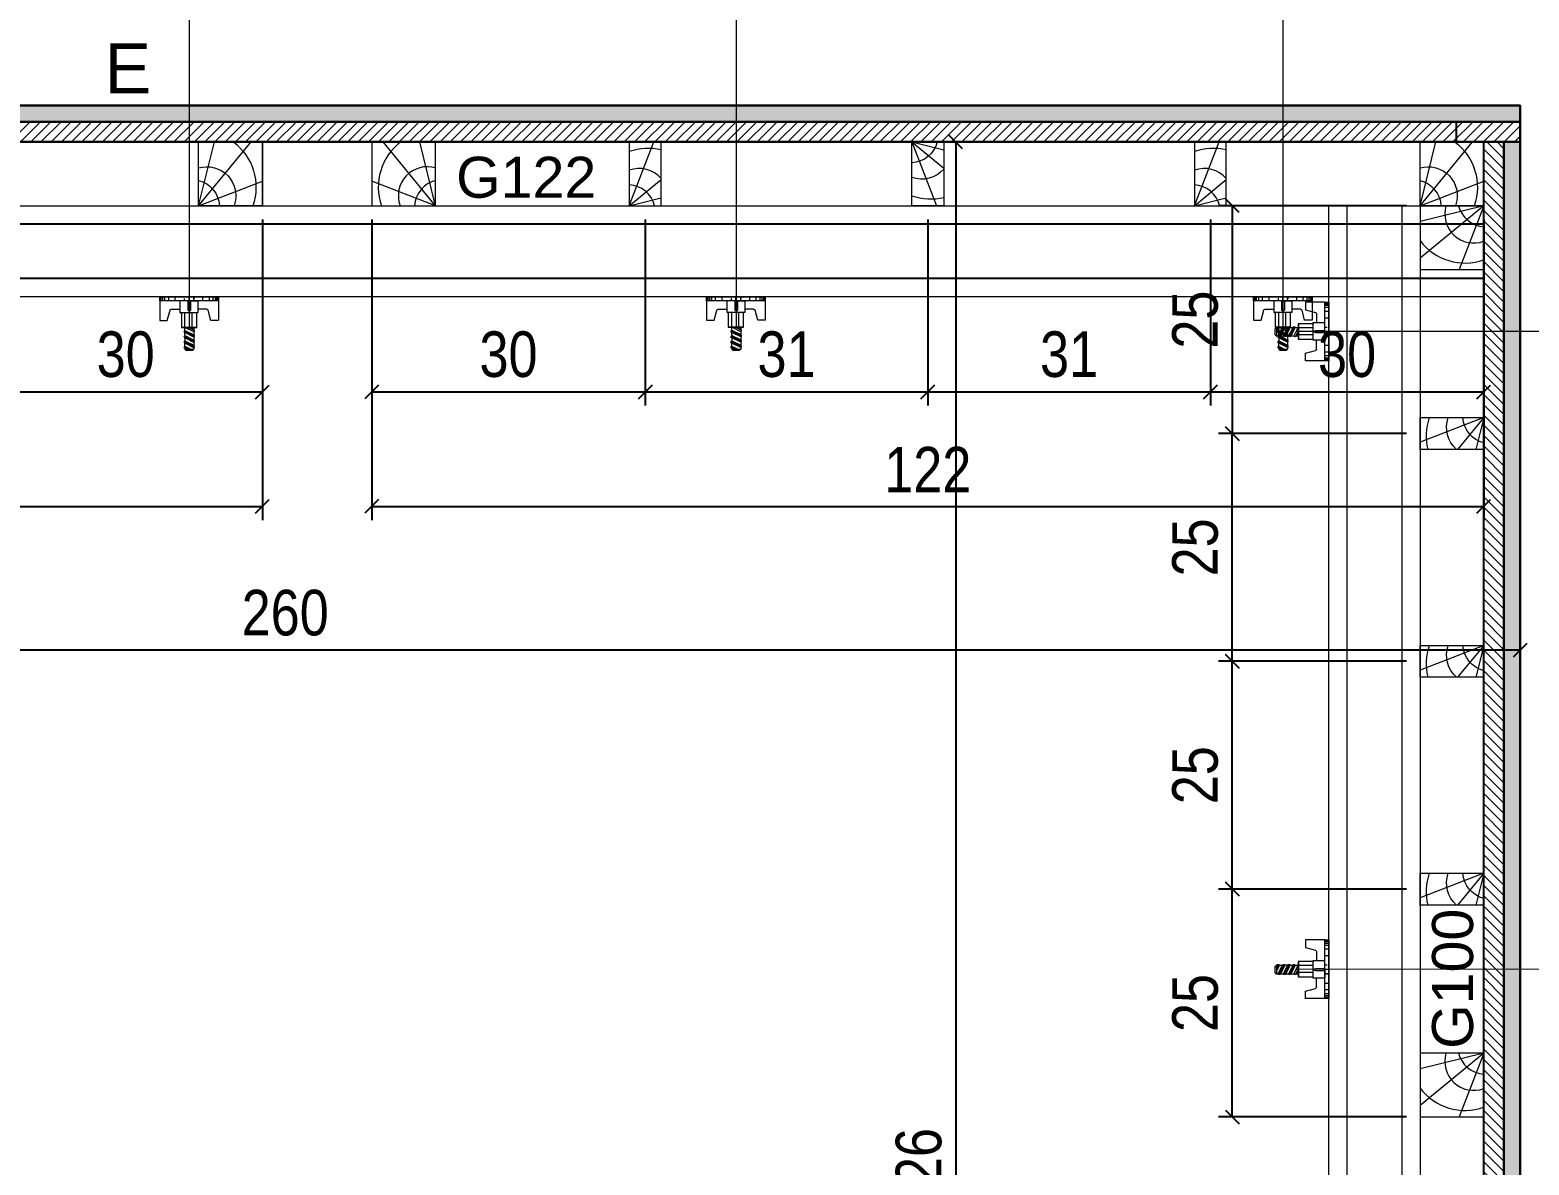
# Model space of a CAD drawing. Extents: x 2949 to 9203, y -16089 to 12527.
# Drawn here: x 6605.4 to 6934.3, y -5192.2 to -4943 of the extents above; entities that cross this region are included whole.
import ezdxf
from ezdxf.enums import TextEntityAlignment as Align

# ---------------------------------------------------------------- set-up
doc = ezdxf.new("R2010")
doc.units = 0
for name, color, linetype, lineweight in [('CONCRETO', 251, 'Continuous', 25), ('Hachura', 251, 'Continuous', 9), ('Madeira', 126, 'Continuous', 18), ('Perfil Metálico', 224, 'Continuous', 18), ('Texto Seção', 7, 'Continuous', 15)]:
    doc.layers.add(name, color=color, linetype=linetype, lineweight=lineweight)
for name, color, linetype in [('COTA', 241, 'Continuous'), ('MEIO_PONT', 93, 'Continuous'), ('Painéis', 200, 'Continuous'), ('SARRAFO', 251, 'Continuous'), ('TEXTO_GERAL', 7, 'Continuous')]:
    doc.layers.add(name, color=color, linetype=linetype)
doc.styles.add('ARIAL', font='arial.ttf')
doc.styles.add('COTA TECNICA 2X', font='techl___.ttf', dxfattribs={"height": 10})
doc.styles.add('SANSSERIF', font='sas_____.pfb')
doc.dimstyles.new('SECAO PILAR', dxfattribs={"dimtxt": 10, "dimasz": 3, "dimexe": 3, "dimexo": 3, "dimgap": 3, "dimtad": 1, "dimdec": 1, "dimlfac": 0.5, "dimzin": 12, "dimdsep": 46, "dimtxsty": 'COTA TECNICA 2X', "dimblk1": 'OBLIQUE', "dimblk2": 'OBLIQUE', "dimsah": 1, "dimcen": 0.9, "dimclrd": 256, "dimclre": 256, "dimclrt": 256, "dimadec": 1, "dimazin": 3, "dimtfac": 1, "dimtdec": 1, "dimtmove": 0, "dimatfit": 3, "dimfxl": 1, "dimtolj": 1, "dimtzin": 12, "dimarcsym": 0})

# ---------------------------------------------------------------- blocks, each defined once
blk = doc.blocks.new('_Oblique')
at = {"color": 0, "linetype": 'ByBlock', "lineweight": -2}
blk.add_line((-0.5, -0.5), (0.5, 0.5), dxfattribs=at)
blk = doc.blocks.new('*D2477')
at = {"layer": 'COTA', "lineweight": -2, "transparency": 16777216}
for p, q in [((6412.4, -4970.59), (6412.4, -5082.07)), ((6932.4, -4970.59), (6932.4, -5082.07)), ((6412.4, -5079.07), (6932.4, -5079.07))]:
    blk.add_line(p, q, dxfattribs=at)
at = {"layer": 'Defpoints', "color": 0, "transparency": 16777216}
for p in [(6412.4, -4967.59), (6932.4, -4967.59), (6932.4, -5079.07)]:
    blk.add_point(p, dxfattribs=at)
at = {"layer": 'COTA', "lineweight": -2, "transparency": 16777216, "xscale": 3, "yscale": 3, "zscale": 3, "rotation": 180}
blk.add_blockref('_Oblique', (6412.4, -5079.07), dxfattribs=at)
at = {"layer": 'COTA', "lineweight": -2, "transparency": 16777216, "xscale": 3, "yscale": 3, "zscale": 3}
blk.add_blockref('_Oblique', (6932.4, -5079.07), dxfattribs=at)
at = {"layer": 'COTA', "transparency": 16777216, "insert": (6661.4, -5070.97), "char_height": 10, "attachment_point": 5, "style": 'COTA TECNICA 2X'}
blk.add_mtext('\\A1;260', dxfattribs=at)
blk = doc.blocks.new('*D2479')
at = {"layer": 'COTA', "lineweight": -2, "transparency": 16777216}
for p, q in [((6929.4, -4967.59), (6805.53, -4967.59)), ((6808.53, -4967.59), (6808.53, -5419.59)), ((6929.4, -5419.59), (6805.53, -5419.59))]:
    blk.add_line(p, q, dxfattribs=at)
at = {"layer": 'Defpoints', "color": 0, "transparency": 16777216}
for p in [(6932.4, -4967.59), (6808.53, -5419.59), (6932.4, -5419.59)]:
    blk.add_point(p, dxfattribs=at)
at = {"layer": 'COTA', "lineweight": -2, "transparency": 16777216, "xscale": 3, "yscale": 3, "zscale": 3}
for p, rotation in [((6808.53, -4967.59), 90), ((6808.53, -5419.59), 270)]:
    blk.add_blockref('_Oblique', p, dxfattribs=dict(at, rotation=rotation))
at = {"layer": 'COTA', "transparency": 16777216, "insert": (6800.43, -5193.59), "char_height": 10, "attachment_point": 5, "rotation": 90, "style": 'COTA TECNICA 2X'}
blk.add_mtext('\\A1;226', dxfattribs=at)
blk = doc.blocks.new('PONTALETE')
at = {"layer": 'Madeira'}
for q in [(2.71, 7), (7, 5.76), (7, 1.74)]:
    blk.add_line((0, 0), q, dxfattribs=at)
blk.add_lwpolyline([(0, 0), (7, 0), (7, 7), (0, 7)], close=True, dxfattribs=at)
for centre, radius, start, end in [((2.04, 0.06), 6.23, 37.2818, 109.0913), ((1.09, 0.9), 3.19, 343.603, 109.9847), ((-0.21, -0.78), 3.09, 14.6322, 86.0383)]:
    blk.add_arc(centre, radius, start, end, dxfattribs=at)
blk = doc.blocks.new('MEIO PONTALETE')
at = {"layer": 'Madeira'}
for q in [(2.71, 7), (3.5, 2.88), (3.5, 0.87)]:
    blk.add_line((0, 0), q, dxfattribs=at)
blk.add_lwpolyline([(0, 0), (3.5, 0), (3.5, 7), (0, 7)], close=True, dxfattribs=at)
for centre, radius, start, end in [((2.04, 0.06), 6.23, 76.4499, 109.0913), ((1.09, 0.9), 3.19, 40.9063, 109.9847), ((-0.21, -0.78), 3.09, 14.6322, 86.0383)]:
    blk.add_arc(centre, radius, start, end, dxfattribs=at)
blk = doc.blocks.new('*D2454')
at = {"layer": 'COTA', "lineweight": -2, "transparency": 16777216}
for p, q in [((6596.4, -4984.59), (6596.4, -5025.46)), ((6656.4, -4984.59), (6656.4, -5025.46)), ((6596.4, -5022.46), (6656.4, -5022.46))]:
    blk.add_line(p, q, dxfattribs=at)
at = {"layer": 'Defpoints', "color": 0, "transparency": 16777216}
for p in [(6596.4, -4981.59), (6656.4, -4981.59), (6656.4, -5022.46)]:
    blk.add_point(p, dxfattribs=at)
at = {"layer": 'COTA', "lineweight": -2, "transparency": 16777216, "xscale": 3, "yscale": 3, "zscale": 3, "rotation": 180}
blk.add_blockref('_Oblique', (6596.4, -5022.46), dxfattribs=at)
at = {"layer": 'COTA', "lineweight": -2, "transparency": 16777216, "xscale": 3, "yscale": 3, "zscale": 3}
blk.add_blockref('_Oblique', (6656.4, -5022.46), dxfattribs=at)
at = {"layer": 'COTA', "transparency": 16777216, "insert": (6626.4, -5014.24), "char_height": 10, "attachment_point": 5, "style": 'COTA TECNICA 2X'}
blk.add_mtext('\\A1;30', dxfattribs=at)
blk = doc.blocks.new('*D2455')
at = {"layer": 'COTA', "lineweight": -2, "transparency": 16777216}
for p, q in [((6412.4, -4984.59), (6412.4, -5050.58)), ((6656.4, -4984.59), (6656.4, -5050.58)), ((6412.4, -5047.58), (6656.4, -5047.58))]:
    blk.add_line(p, q, dxfattribs=at)
at = {"layer": 'Defpoints', "color": 0, "transparency": 16777216}
for p in [(6412.4, -4981.59), (6656.4, -4981.59), (6656.4, -5047.58)]:
    blk.add_point(p, dxfattribs=at)
at = {"layer": 'COTA', "lineweight": -2, "transparency": 16777216, "xscale": 3, "yscale": 3, "zscale": 3, "rotation": 180}
blk.add_blockref('_Oblique', (6412.4, -5047.58), dxfattribs=at)
at = {"layer": 'COTA', "lineweight": -2, "transparency": 16777216, "xscale": 3, "yscale": 3, "zscale": 3}
blk.add_blockref('_Oblique', (6656.4, -5047.58), dxfattribs=at)
at = {"layer": 'COTA', "transparency": 16777216, "insert": (6534.4, -5039.52), "char_height": 10, "attachment_point": 5, "style": 'COTA TECNICA 2X'}
blk.add_mtext('\\A1;122', dxfattribs=at)
blk = doc.blocks.new('*D2416')
at = {"layer": 'COTA', "lineweight": -2, "transparency": 16777216}
for p, q in [((6680.4, -4984.59), (6680.4, -5025.46)), ((6740.4, -4984.59), (6740.4, -5025.46)), ((6680.4, -5022.46), (6740.4, -5022.46))]:
    blk.add_line(p, q, dxfattribs=at)
at = {"layer": 'Defpoints', "color": 0, "transparency": 16777216}
for p in [(6680.4, -4981.59), (6740.4, -4981.59), (6740.4, -5022.46)]:
    blk.add_point(p, dxfattribs=at)
at = {"layer": 'COTA', "lineweight": -2, "transparency": 16777216, "xscale": 3, "yscale": 3, "zscale": 3, "rotation": 180}
blk.add_blockref('_Oblique', (6680.4, -5022.46), dxfattribs=at)
at = {"layer": 'COTA', "lineweight": -2, "transparency": 16777216, "xscale": 3, "yscale": 3, "zscale": 3}
blk.add_blockref('_Oblique', (6740.4, -5022.46), dxfattribs=at)
at = {"layer": 'COTA', "transparency": 16777216, "insert": (6710.4, -5014.24), "char_height": 10, "attachment_point": 5, "style": 'COTA TECNICA 2X'}
blk.add_mtext('\\A1;30', dxfattribs=at)
blk = doc.blocks.new('*D2417')
at = {"layer": 'COTA', "lineweight": -2, "transparency": 16777216}
for p, q in [((6740.4, -4984.59), (6740.4, -5025.46)), ((6802.4, -4984.59), (6802.4, -5025.46)), ((6740.4, -5022.46), (6802.4, -5022.46))]:
    blk.add_line(p, q, dxfattribs=at)
at = {"layer": 'Defpoints', "color": 0, "transparency": 16777216}
for p in [(6740.4, -4981.59), (6802.4, -4981.59), (6802.4, -5022.46)]:
    blk.add_point(p, dxfattribs=at)
at = {"layer": 'COTA', "lineweight": -2, "transparency": 16777216, "xscale": 3, "yscale": 3, "zscale": 3, "rotation": 180}
blk.add_blockref('_Oblique', (6740.4, -5022.46), dxfattribs=at)
at = {"layer": 'COTA', "lineweight": -2, "transparency": 16777216, "xscale": 3, "yscale": 3, "zscale": 3}
blk.add_blockref('_Oblique', (6802.4, -5022.46), dxfattribs=at)
at = {"layer": 'COTA', "transparency": 16777216, "insert": (6771.4, -5014.24), "char_height": 10, "attachment_point": 5, "style": 'COTA TECNICA 2X'}
blk.add_mtext('\\A1;31', dxfattribs=at)
blk = doc.blocks.new('*D2418')
at = {"layer": 'COTA', "lineweight": -2, "transparency": 16777216}
for p, q in [((6802.4, -4984.59), (6802.4, -5025.46)), ((6864.4, -4984.59), (6864.4, -5025.46)), ((6802.4, -5022.46), (6864.4, -5022.46))]:
    blk.add_line(p, q, dxfattribs=at)
at = {"layer": 'Defpoints', "color": 0, "transparency": 16777216}
for p in [(6802.4, -4981.59), (6864.4, -4981.59), (6864.4, -5022.46)]:
    blk.add_point(p, dxfattribs=at)
at = {"layer": 'COTA', "lineweight": -2, "transparency": 16777216, "xscale": 3, "yscale": 3, "zscale": 3, "rotation": 180}
blk.add_blockref('_Oblique', (6802.4, -5022.46), dxfattribs=at)
at = {"layer": 'COTA', "lineweight": -2, "transparency": 16777216, "xscale": 3, "yscale": 3, "zscale": 3}
blk.add_blockref('_Oblique', (6864.4, -5022.46), dxfattribs=at)
at = {"layer": 'COTA', "transparency": 16777216, "insert": (6833.4, -5014.24), "char_height": 10, "attachment_point": 5, "style": 'COTA TECNICA 2X'}
blk.add_mtext('\\A1;31', dxfattribs=at)
blk = doc.blocks.new('*D2419')
at = {"layer": 'COTA', "lineweight": -2, "transparency": 16777216}
for p, q in [((6864.4, -4984.59), (6864.4, -5025.46)), ((6924.4, -4984.59), (6924.4, -5025.46)), ((6864.4, -5022.46), (6924.4, -5022.46))]:
    blk.add_line(p, q, dxfattribs=at)
at = {"layer": 'Defpoints', "color": 0, "transparency": 16777216}
for p in [(6864.4, -4981.59), (6924.4, -4981.59), (6924.4, -5022.46)]:
    blk.add_point(p, dxfattribs=at)
at = {"layer": 'COTA', "lineweight": -2, "transparency": 16777216, "xscale": 3, "yscale": 3, "zscale": 3, "rotation": 180}
blk.add_blockref('_Oblique', (6864.4, -5022.46), dxfattribs=at)
at = {"layer": 'COTA', "lineweight": -2, "transparency": 16777216, "xscale": 3, "yscale": 3, "zscale": 3}
blk.add_blockref('_Oblique', (6924.4, -5022.46), dxfattribs=at)
at = {"layer": 'COTA', "transparency": 16777216, "insert": (6894.4, -5014.24), "char_height": 10, "attachment_point": 5, "style": 'COTA TECNICA 2X'}
blk.add_mtext('\\A1;30', dxfattribs=at)
blk = doc.blocks.new('*D2420')
at = {"layer": 'COTA', "lineweight": -2, "transparency": 16777216}
for p, q in [((6680.4, -4984.59), (6680.4, -5050.58)), ((6924.4, -4984.59), (6924.4, -5050.58)), ((6680.4, -5047.58), (6924.4, -5047.58))]:
    blk.add_line(p, q, dxfattribs=at)
at = {"layer": 'Defpoints', "color": 0, "transparency": 16777216}
for p in [(6680.4, -4981.59), (6924.4, -4981.59), (6924.4, -5047.58)]:
    blk.add_point(p, dxfattribs=at)
at = {"layer": 'COTA', "lineweight": -2, "transparency": 16777216, "xscale": 3, "yscale": 3, "zscale": 3, "rotation": 180}
blk.add_blockref('_Oblique', (6680.4, -5047.58), dxfattribs=at)
at = {"layer": 'COTA', "lineweight": -2, "transparency": 16777216, "xscale": 3, "yscale": 3, "zscale": 3}
blk.add_blockref('_Oblique', (6924.4, -5047.58), dxfattribs=at)
at = {"layer": 'COTA', "transparency": 16777216, "insert": (6802.4, -5039.52), "char_height": 10, "attachment_point": 5, "style": 'COTA TECNICA 2X'}
blk.add_mtext('\\A1;122', dxfattribs=at)
blk = doc.blocks.new('*D2460')
at = {"layer": 'COTA', "linetype": 'ByBlock', "lineweight": -2, "transparency": 16777216}
for p, q in [((6907.4, -5131.59), (6866.2, -5131.59)), ((6869.2, -5181.59), (6869.2, -5131.59)), ((6907.4, -5181.59), (6866.2, -5181.59))]:
    blk.add_line(p, q, dxfattribs=at)
at = {"layer": 'Defpoints', "color": 0, "linetype": 'ByBlock', "transparency": 16777216}
for p in [(6869.2, -5131.59), (6910.4, -5131.59), (6910.4, -5181.59)]:
    blk.add_point(p, dxfattribs=at)
at = {"layer": 'COTA', "linetype": 'ByBlock', "lineweight": -2, "transparency": 16777216, "xscale": 3, "yscale": 3, "zscale": 3}
for p, rotation in [((6869.2, -5131.59), 90), ((6869.2, -5181.59), 270)]:
    blk.add_blockref('_Oblique', p, dxfattribs=dict(at, rotation=rotation))
at = {"layer": 'COTA', "linetype": 'ByBlock', "transparency": 16777216, "insert": (6861.09, -5156.59), "char_height": 10, "attachment_point": 5, "rotation": 90, "style": 'COTA TECNICA 2X'}
blk.add_mtext('\\A1;25', dxfattribs=at)
blk = doc.blocks.new('*D2461')
at = {"layer": 'COTA', "linetype": 'ByBlock', "lineweight": -2, "transparency": 16777216}
for p, q in [((6907.4, -5081.59), (6866.2, -5081.59)), ((6869.2, -5131.59), (6869.2, -5081.59)), ((6907.4, -5131.59), (6866.2, -5131.59))]:
    blk.add_line(p, q, dxfattribs=at)
at = {"layer": 'Defpoints', "color": 0, "linetype": 'ByBlock', "transparency": 16777216}
for p in [(6869.2, -5081.59), (6910.4, -5081.59), (6910.4, -5131.59)]:
    blk.add_point(p, dxfattribs=at)
at = {"layer": 'COTA', "linetype": 'ByBlock', "lineweight": -2, "transparency": 16777216, "xscale": 3, "yscale": 3, "zscale": 3}
for p, rotation in [((6869.2, -5081.59), 90), ((6869.2, -5131.59), 270)]:
    blk.add_blockref('_Oblique', p, dxfattribs=dict(at, rotation=rotation))
at = {"layer": 'COTA', "linetype": 'ByBlock', "transparency": 16777216, "insert": (6861.09, -5106.59), "char_height": 10, "attachment_point": 5, "rotation": 90, "style": 'COTA TECNICA 2X'}
blk.add_mtext('\\A1;25', dxfattribs=at)
blk = doc.blocks.new('*D2462')
at = {"layer": 'COTA', "linetype": 'ByBlock', "lineweight": -2, "transparency": 16777216}
for p, q in [((6907.4, -5031.59), (6866.2, -5031.59)), ((6869.2, -5081.59), (6869.2, -5031.59)), ((6907.4, -5081.59), (6866.2, -5081.59))]:
    blk.add_line(p, q, dxfattribs=at)
at = {"layer": 'Defpoints', "color": 0, "linetype": 'ByBlock', "transparency": 16777216}
for p in [(6869.2, -5031.59), (6910.4, -5031.59), (6910.4, -5081.59)]:
    blk.add_point(p, dxfattribs=at)
at = {"layer": 'COTA', "linetype": 'ByBlock', "lineweight": -2, "transparency": 16777216, "xscale": 3, "yscale": 3, "zscale": 3}
for p, rotation in [((6869.2, -5031.59), 90), ((6869.2, -5081.59), 270)]:
    blk.add_blockref('_Oblique', p, dxfattribs=dict(at, rotation=rotation))
at = {"layer": 'COTA', "linetype": 'ByBlock', "transparency": 16777216, "insert": (6861.09, -5056.59), "char_height": 10, "attachment_point": 5, "rotation": 90, "style": 'COTA TECNICA 2X'}
blk.add_mtext('\\A1;25', dxfattribs=at)
blk = doc.blocks.new('*D2463')
at = {"layer": 'COTA', "linetype": 'ByBlock', "lineweight": -2, "transparency": 16777216}
for p, q in [((6907.4, -4981.59), (6866.2, -4981.59)), ((6869.2, -4981.59), (6869.2, -5031.59)), ((6907.4, -5031.59), (6866.2, -5031.59))]:
    blk.add_line(p, q, dxfattribs=at)
at = {"layer": 'Defpoints', "color": 0, "linetype": 'ByBlock', "transparency": 16777216}
for p in [(6910.4, -4981.59), (6869.2, -5031.59), (6910.4, -5031.59)]:
    blk.add_point(p, dxfattribs=at)
at = {"layer": 'COTA', "linetype": 'ByBlock', "lineweight": -2, "transparency": 16777216, "xscale": 3, "yscale": 3, "zscale": 3}
for p, rotation in [((6869.2, -4981.59), 90), ((6869.2, -5031.59), 270)]:
    blk.add_blockref('_Oblique', p, dxfattribs=dict(at, rotation=rotation))
at = {"layer": 'COTA', "linetype": 'ByBlock', "transparency": 16777216, "insert": (6861.09, -5006.59), "char_height": 10, "attachment_point": 5, "rotation": 90, "style": 'COTA TECNICA 2X'}
blk.add_mtext('\\A1;25', dxfattribs=at)
blk = doc.blocks.new('C')
at = {"layer": 'Hachura', "color": 0}
for p, q in [((0, 3.22), (0, -3.22)), ((0.45, 3.22), (0, 3.22)), ((0.46, 3.16), (0, 3.16)), ((0.46, 3.05), (0, 3.05)), ((0.46, 2.88), (0, 2.88)), ((0, 2.75), (0, -1.16)), ((0.46, 2.65), (0, 2.65)), ((0.46, 2.23), (0, 2.23)), ((0.45, -3.23), (0.45, 3.22)), ((0.45, 3.22), (2.58, 3.22)), ((1.35, 1.94), (1.35, 0.96)), ((2.58, 2.39), (1.47, 2.09)), ((2.58, 3.22), (2.58, 2.39)), ((0.46, 1.51), (0, 1.51)), ((0.39, 0.49), (0.17, 0.49)), ((1.74, 0.97), (0.45, 0.97)), ((1.45, 0.1), (0.45, 0.1)), ((1.74, -0.97), (1.74, 0.97)), ((1.74, 0.97), (1.74, 0.84)), ((1.74, 0.97), (1.74, 0.84)), ((1.74, 0.84), (3.35, 0.84)), ((3.35, 0.45), (1.74, 0.45)), ((3.32, 0.84), (3.32, -0.84)), ((3.35, 0.84), (3.35, -0.84)), ((3.68, 0.45), (3.35, 0.45)), ((3.84, -0.52), (3.35, 0.45)), ((3.35, 0.06), (3.67, -0.57)), ((3.68, 0.45), (4.16, -0.52)), ((3.72, 0.5), (4.25, -0.57)), ((4.37, -0.55), (3.83, 0.53)), ((4.15, 0.45), (3.93, 0.45)), ((4.42, -0.52), (3.93, 0.45)), ((4.15, 0.45), (4.26, 0.45)), ((4.26, 0.45), (4.74, -0.52)), ((4.3, 0.5), (4.83, -0.57)), ((4.95, -0.55), (4.41, 0.53)), ((4.51, 0.45), (4.84, 0.45)), ((5, -0.52), (4.51, 0.45)), ((4.84, 0.45), (5.32, -0.52)), ((4.88, 0.5), (5.41, -0.57)), ((5.53, -0.55), (4.99, 0.53)), ((5.58, -0.52), (5.09, 0.45)), ((5.42, 0.45), (5.09, 0.45)), ((5.58, -0.52), (5.09, 0.45)), ((5.42, 0.45), (5.74, -0.19)), ((5.46, 0.5), (5.74, -0.07)), ((5.74, 0.19), (5.57, 0.53)), ((5.74, 0.32), (5.68, 0.45)), ((5.68, 0.45), (5.74, 0.45)), ((5.74, 0.45), (5.9, 0.29)), ((5.74, 0.45), (5.74, -0.52)), ((5.9, -0.36), (5.9, 0.29)), ((0.45, 0), (0, 0)), ((0.46, -1.52), (0, -1.52)), ((0.08, -0.48), (0.29, -0.48)), ((0.29, -0.48), (0.4, -0.48)), ((0.45, 0), (0.45, -0.97)), ((0.45, -0.16), (1.45, -0.16)), ((0.45, -0.65), (0.45, -0.32)), ((0.45, -3.23), (0.45, -0.65)), ((0.45, -0.97), (1.74, -0.97)), ((1.35, -1.94), (1.35, -0.97)), ((3.35, -0.32), (1.74, -0.32)), ((3.35, -0.84), (1.74, -0.84)), ((3.35, -0.07), (3.58, -0.52)), ((3.35, -0.52), (3.58, -0.52)), ((3.84, -0.52), (4.16, -0.52)), ((4.42, -0.52), (4.74, -0.52)), ((4.63, -0.52), (4.74, -0.52)), ((5, -0.52), (5.32, -0.52)), ((5.58, -0.52), (5.74, -0.52)), ((5.74, -0.52), (5.9, -0.36)), ((5.74, -0.52), (5.74, -0.52)), ((0.46, -2.23), (0, -2.23)), ((0.46, -2.65), (0, -2.65)), ((0.46, -2.88), (0, -2.88)), ((0.46, -3.05), (0, -3.05)), ((0.46, -3.16), (0, -3.16)), ((0, -3.22), (2.57, -3.22)), ((2.58, -2.39), (1.47, -2.1)), ((2.58, -3.23), (2.58, -2.39))]:
    blk.add_line(p, q, dxfattribs=at)
for centre, radius, start, end in [((1.52, 1.94), 0.161, 104.7436, 180), ((1.44, -0.03), 0.129, 272.695, 87.305), ((3.81, 0.39), 0.143, 25.5688, 154.4312), ((4.39, 0.39), 0.143, 25.5688, 154.4312), ((4.97, 0.39), 0.143, 25.5688, 154.4312), ((5.55, 0.39), 0.143, 25.5688, 154.4312), ((0.17, -0.37), 0.174, 221.744, 317.8592), ((3.71, -0.4), 0.174, 222.1408, 318.256), ((4.29, -0.4), 0.174, 222.1408, 318.256), ((4.87, -0.4), 0.174, 222.1408, 318.256), ((5.45, -0.4), 0.174, 222.1408, 318.256), ((5.61, -0.4), 0.174, 317.8592, 318.256), ((1.52, -1.94), 0.161, 180, 255.2564)]:
    blk.add_arc(centre, radius, start, end, dxfattribs=at)
blk = doc.blocks.new('*D2469')
at = {"layer": 'COTA', "linetype": 'ByBlock', "lineweight": -2, "transparency": 16777216}
for p, q in [((6880.37, -4864.76), (6880.37, -4826.99)), ((6992.44, -5416.59), (6992.44, -4826.99)), ((6880.37, -4829.99), (6992.44, -4829.99))]:
    blk.add_line(p, q, dxfattribs=at)
at = {"layer": 'Defpoints', "color": 0, "linetype": 'ByBlock', "transparency": 16777216}
for p in [(6992.44, -4829.99), (6880.37, -4867.76), (6992.44, -5419.59)]:
    blk.add_point(p, dxfattribs=at)
at = {"layer": 'COTA', "linetype": 'ByBlock', "lineweight": -2, "transparency": 16777216, "xscale": 3, "yscale": 3, "zscale": 3, "rotation": 180}
blk.add_blockref('_Oblique', (6880.37, -4829.99), dxfattribs=at)
at = {"layer": 'COTA', "linetype": 'ByBlock', "lineweight": -2, "transparency": 16777216, "xscale": 3, "yscale": 3, "zscale": 3}
blk.add_blockref('_Oblique', (6992.44, -4829.99), dxfattribs=at)
at = {"layer": 'COTA', "linetype": 'ByBlock', "transparency": 16777216, "insert": (6936.41, -4821.88), "char_height": 10, "attachment_point": 5, "style": 'COTA TECNICA 2X'}
blk.add_mtext('\\A1;56', dxfattribs=at)

msp = doc.modelspace()

# ---------------------------------------------------------------- hatches: boundary and pattern name
at = {"layer": 'Hachura'}
h = msp.add_hatch(color=256, dxfattribs=at)
h.dxf.hatch_style = 1
h.paths.add_polyline_path([(6412.4, -4959.59), (6932.4, -4959.59), (6932.4, -4963.19), (6412.4, -4963.19)])
h = msp.add_hatch(dxfattribs=at)
h.set_pattern_fill('ANSI31', color=256, scale=0.5, angle=360, style=0)
h.set_pattern_definition([(45, (16816.764, 17928.2223), (-1.12253202, 1.12253202), [])])
h.paths.add_polyline_path([(6412.4, -4963.19), (6412.4, -4967.59), (6932.4, -4967.59), (6932.4, -4963.19)])
h = msp.add_hatch(dxfattribs=at)
h.set_pattern_fill('ANSI31', color=256, scale=0.5, angle=270, style=0)
h.set_pattern_definition([(315, (30512.6204, -14276.5377), (1.12253202, 1.12253202), [])])
h.paths.add_polyline_path([(6928.8, -4967.59), (6924.4, -4967.59), (6924.4, -5419.59), (6928.8, -5419.59)])
h = msp.add_hatch(color=256, dxfattribs=at)
h.dxf.hatch_style = 1
h.paths.add_polyline_path([(6932.4, -4967.59), (6932.4, -5419.59), (6928.8, -5419.59), (6928.8, -4967.59)])

# ---------------------------------------------------------------- linework, layer by layer
at = {"layer": 'CONCRETO', "color": 2}
msp.add_lwpolyline([(6970.4, -5397.59), (6932.4, -5397.59), (6932.4, -4959.59), (6434.4, -4959.59), (6434.4, -4921.59), (6970.4, -4921.59)], close=True, dxfattribs=at)
at = {"layer": 'Hachura'}
for p, q in [((6640.31, -4868.77), (6640.32, -5008.57)), ((6760.31, -4868.76), (6760.32, -5008.56)), ((6880.31, -4868.76), (6880.32, -5008.56)), ((7023.17, -5009.19), (6883.37, -5009.2)), ((7023.18, -5149.19), (6883.38, -5149.2))]:
    msp.add_line(p, q, dxfattribs=at)
at = {"layer": 'Madeira'}
for points in [[(6412.4, -4967.59), (6412.4, -4981.59), (6656.4, -4981.59), (6656.4, -4967.59)], [(6680.4, -4967.59), (6680.4, -4981.59), (6924.4, -4981.59), (6924.4, -4967.59)], [(6910.4, -5181.59), (6924.4, -5181.59), (6924.4, -4981.59), (6910.4, -4981.59)]]:
    msp.add_lwpolyline(points, close=True, dxfattribs=at)
at = {"layer": 'Painéis'}
for points in [[(6412.4, -4959.59), (6932.4, -4959.59), (6932.4, -4963.19), (6412.4, -4963.19)], [(6932.4, -4967.59), (6932.4, -5419.59), (6928.8, -5419.59), (6928.8, -4967.59)]]:
    msp.add_lwpolyline(points, close=True, dxfattribs=at)
at = {"layer": 'Perfil Metálico'}
for points in [[(6380.46, -5001.59), (6380.46, -4981.59), (6924.4, -4981.59), (6924.4, -5001.59)], [(6890.4, -4981.59), (6910.4, -4981.59), (6910.4, -5443.95), (6890.4, -5443.95)], [(6906.4, -5443.95), (6894.4, -5443.95), (6894.4, -4981.59), (6906.4, -4981.59)]]:
    msp.add_lwpolyline(points, close=True, dxfattribs=at)
at = {"layer": 'SARRAFO'}
msp.add_line((6918.4, -4967.59), (6918.4, -4963.19), dxfattribs=at)
for points in [[(6932.4, -4967.59), (6412.4, -4967.59), (6412.4, -4963.19), (6932.4, -4963.19)], [(6932.4, -4967.59), (6932.4, -4963.19), (6412.4, -4963.19), (6412.4, -4967.59)], [(6928.8, -4967.59), (6928.8, -5419.59), (6924.4, -5419.59), (6924.4, -4967.59)], [(6924.4, -4985.59), (6924.4, -4997.59), (6380.46, -4997.59), (6380.46, -4985.59)]]:
    msp.add_lwpolyline(points, close=True, dxfattribs=at)

# ---------------------------------------------------------------- block references
at = {"layer": 'Hachura', "linetype": 'Continuous', "xscale": -2, "yscale": 2, "zscale": 2, "rotation": 90}
for p in [(6640.31, -5001.59), (6760.31, -5001.56), (6880.31, -5001.56)]:
    msp.add_blockref('C', p, dxfattribs=at)
at = {"layer": 'Hachura', "linetype": 'Continuous', "xscale": -2, "yscale": 2, "zscale": 2}
for p in [(6890.4, -5009.19), (6890.4, -5149.19)]:
    msp.add_blockref('C', p, dxfattribs=at)
at = {"layer": 'Madeira'}
for name, p, xscale, yscale, zscale, rotation in [('PONTALETE', (6642.4, -4981.59), -2, 2, 2, 270), ('PONTALETE', (6694.4, -4981.59), 2, 2, 2, 89.99999999999999), ('MEIO PONTALETE', (6798.9, -4967.59), -1.999999997962732, 1.999999997962732, 1.999999997962732, 180), ('PONTALETE', (6910.4, -4981.59), -2, 2, 2, 270)]:
    msp.add_blockref(name, p, dxfattribs=dict(at, xscale=xscale, yscale=yscale, zscale=zscale, rotation=rotation))
at = {"layer": 'Madeira', "xscale": 1.999999997962732, "yscale": 1.999999997962732, "zscale": 1.999999997962732}
for p in [(6736.9, -4981.59), (6860.9, -4981.59)]:
    msp.add_blockref('MEIO PONTALETE', p, dxfattribs=at)
at = {"layer": 'MEIO_PONT'}
for name, p, xscale, yscale, zscale, rotation in [('PONTALETE', (6924.4, -4981.59), 2, 2, 2, 180), ('MEIO PONTALETE', (6924.4, -5028.09), -1.999999997962732, 1.999999997962732, 1.999999997962732, 90), ('MEIO PONTALETE', (6924.4, -5078.09), -1.999999997962732, 1.999999997962732, 1.999999997962732, 90), ('MEIO PONTALETE', (6924.4, -5128.09), -1.999999997962732, 1.999999997962732, 1.999999997962732, 90), ('PONTALETE', (6924.4, -5167.59), 2, 2, 2, 180)]:
    msp.add_blockref(name, p, dxfattribs=dict(at, xscale=xscale, yscale=yscale, zscale=zscale, rotation=rotation))

# ---------------------------------------------------------------- texts
at = {"layer": 'Texto Seção', "color": 0, "linetype": 'Continuous', "style": 'SANSSERIF'}
msp.add_text('G100', height=9, rotation=90, dxfattribs=at).set_placement((6917.54, -5166.65), align=Align.MIDDLE_LEFT)
at = {"layer": 'TEXTO_GERAL', "style": 'ARIAL'}
msp.add_text('E', height=11, dxfattribs=at).set_placement((6626.88, -4951.44), align=Align.MIDDLE_CENTER)
at = {"layer": 'TEXTO_GERAL', "color": 0, "linetype": 'Continuous', "style": 'SANSSERIF'}
msp.add_text('G122', height=9, dxfattribs=at).set_placement((6698.9, -4975.34), align=Align.MIDDLE_LEFT)

# ---------------------------------------------------------------- dimensions: what is measured, and where the dimension line sits
at = {"layer": 'COTA', "linetype": 'ByBlock'}
dim = msp.add_linear_dim(base=(6992.44, -4829.99), p1=(6880.37, -4867.76), p2=(6992.44, -5419.59), dimstyle='SECAO PILAR', override={"dimtmove": 1}, dxfattribs=at)
dim.commit()
dim.dimension.update_dxf_attribs({"geometry": '*D2469', "text_midpoint": (6936.41, -4821.88)})
at = {"layer": 'COTA'}
dim = msp.add_linear_dim(base=(6808.53, -5419.59), p1=(6932.4, -4967.59), p2=(6932.4, -5419.59), angle=90, dimstyle='SECAO PILAR', dxfattribs=at)
dim.commit()
dim.dimension.update_dxf_attribs({"geometry": '*D2479', "text_midpoint": (6800.43, -5193.59)})
dim = msp.add_linear_dim(base=(6932.4, -5079.07), p1=(6412.4, -4967.59), p2=(6932.4, -4967.59), dimstyle='SECAO PILAR', dxfattribs=at)
dim.commit()
dim.dimension.update_dxf_attribs({"geometry": '*D2477', "text_midpoint": (6661.4, -5079.07), "dimtype": 160})
for base, p1, p2, picture, middle in [((6656.4, -5047.58), (6412.4, -4981.59), (6656.4, -4981.59), '*D2455', (6534.4, -5039.52)), ((6656.4, -5022.46), (6596.4, -4981.59), (6656.4, -4981.59), '*D2454', (6626.4, -5014.24)), ((6740.4, -5022.46), (6680.4, -4981.59), (6740.4, -4981.59), '*D2416', (6710.4, -5014.24)), ((6924.4, -5047.58), (6680.4, -4981.59), (6924.4, -4981.59), '*D2420', (6802.4, -5039.52)), ((6802.4, -5022.46), (6740.4, -4981.59), (6802.4, -4981.59), '*D2417', (6771.4, -5014.24)), ((6864.4, -5022.46), (6802.4, -4981.59), (6864.4, -4981.59), '*D2418', (6833.4, -5014.24)), ((6924.4, -5022.46), (6864.4, -4981.59), (6924.4, -4981.59), '*D2419', (6894.4, -5014.24))]:
    dim = msp.add_linear_dim(base=base, p1=p1, p2=p2, dimstyle='SECAO PILAR', dxfattribs=at)
    dim.commit()
    dim.dimension.update_dxf_attribs({"geometry": picture, "text_midpoint": middle})
at = {"layer": 'COTA', "linetype": 'ByBlock'}
for base, p1, p2, picture, middle in [((6869.2, -5031.59), (6910.4, -4981.59), (6910.4, -5031.59), '*D2463', (6861.09, -5006.59)), ((6869.2, -5031.59), (6910.4, -5081.59), (6910.4, -5031.59), '*D2462', (6861.09, -5056.59)), ((6869.2, -5081.59), (6910.4, -5131.59), (6910.4, -5081.59), '*D2461', (6861.09, -5106.59)), ((6869.2, -5131.59), (6910.4, -5181.59), (6910.4, -5131.59), '*D2460', (6861.09, -5156.59))]:
    dim = msp.add_linear_dim(base=base, p1=p1, p2=p2, angle=90, dimstyle='SECAO PILAR', override={"dimtmove": 1}, dxfattribs=at)
    dim.commit()
    dim.dimension.update_dxf_attribs({"geometry": picture, "text_midpoint": middle})

doc.saveas('drawing.dxf')
